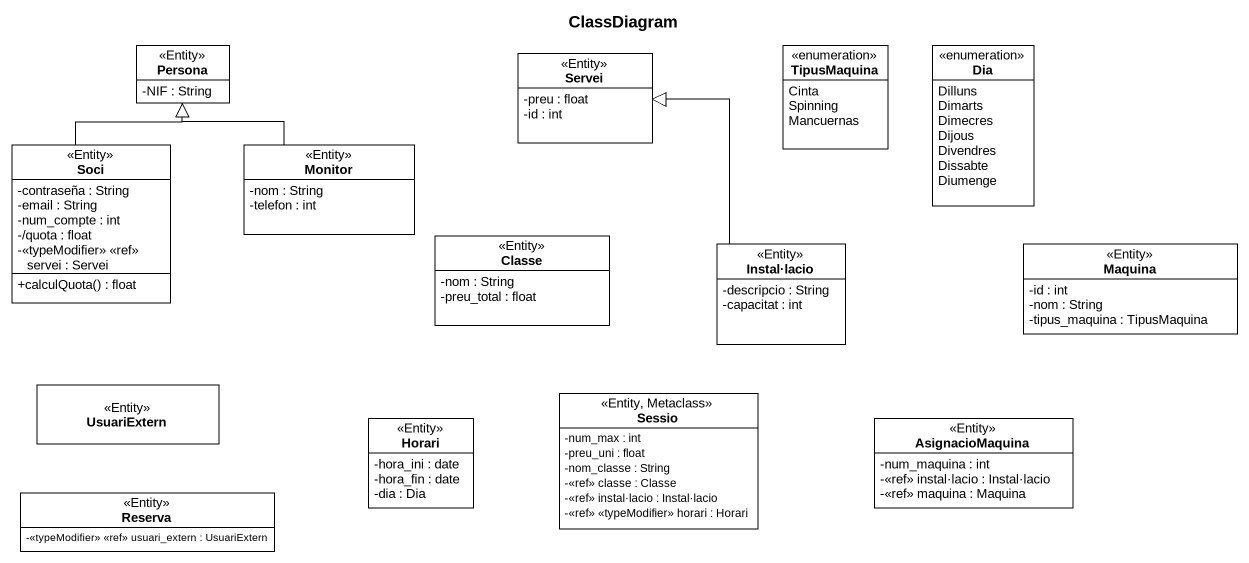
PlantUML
@startuml
title ClassDiagram
hide circle
hide empty members
skinparam classAttributeIconSize 0
class Persona <<Entity>> {
  -NIF : String
}
class Servei <<Entity>> {
  -preu : float
  -id : int
}
enum TipusMaquina {
  Cinta
  Spinning
  Mancuernas
}
enum Dia {
  Dilluns
  Dimarts
  Dimecres
  Dijous
  Divendres
  Dissabte
  Diumenge
}
class Soci <<Entity>> {
  -contraseña : String
  -email : String
  -num_compte : int
  -/quota : float
  -<<typeModifier>> <<ref>> servei : Servei
  +calculQuota() : float
}
class Monitor <<Entity>> {
  -nom : String
  -telefon : int
}
class Classe <<Entity>> {
  -nom : String
  -preu_total : float
}
class "Instal·lacio" as Instal_lacio <<Entity>> {
  -descripcio : String
  -capacitat : int
}
class Maquina <<Entity>> {
  -id : int
  -nom : String
  -tipus_maquina : TipusMaquina
}
class UsuariExtern <<Entity>>
class Sessio <<Entity, Metaclass>> {
  -num_max : int
  -preu_uni : float
  -nom_classe : String
  -<<ref>> classe : Classe
  -<<ref>> instal·lacio : Instal·lacio
  -<<ref>> <<typeModifier>> horari : Horari
}
class Horari <<Entity>> {
  -hora_ini : date
  -hora_fin : date
  -dia : Dia
}
class AsignacioMaquina <<Entity>> {
  -num_maquina : int
  -<<ref>> instal·lacio : Instal·lacio
  -<<ref>> maquina : Maquina
}
class Reserva <<Entity>> {
  -<<typeModifier>> <<ref>> usuari_extern : UsuariExtern
}
Soci -up-|> Persona
Monitor -up-|> Persona
Instal_lacio -up-|> Servei
@enduml
